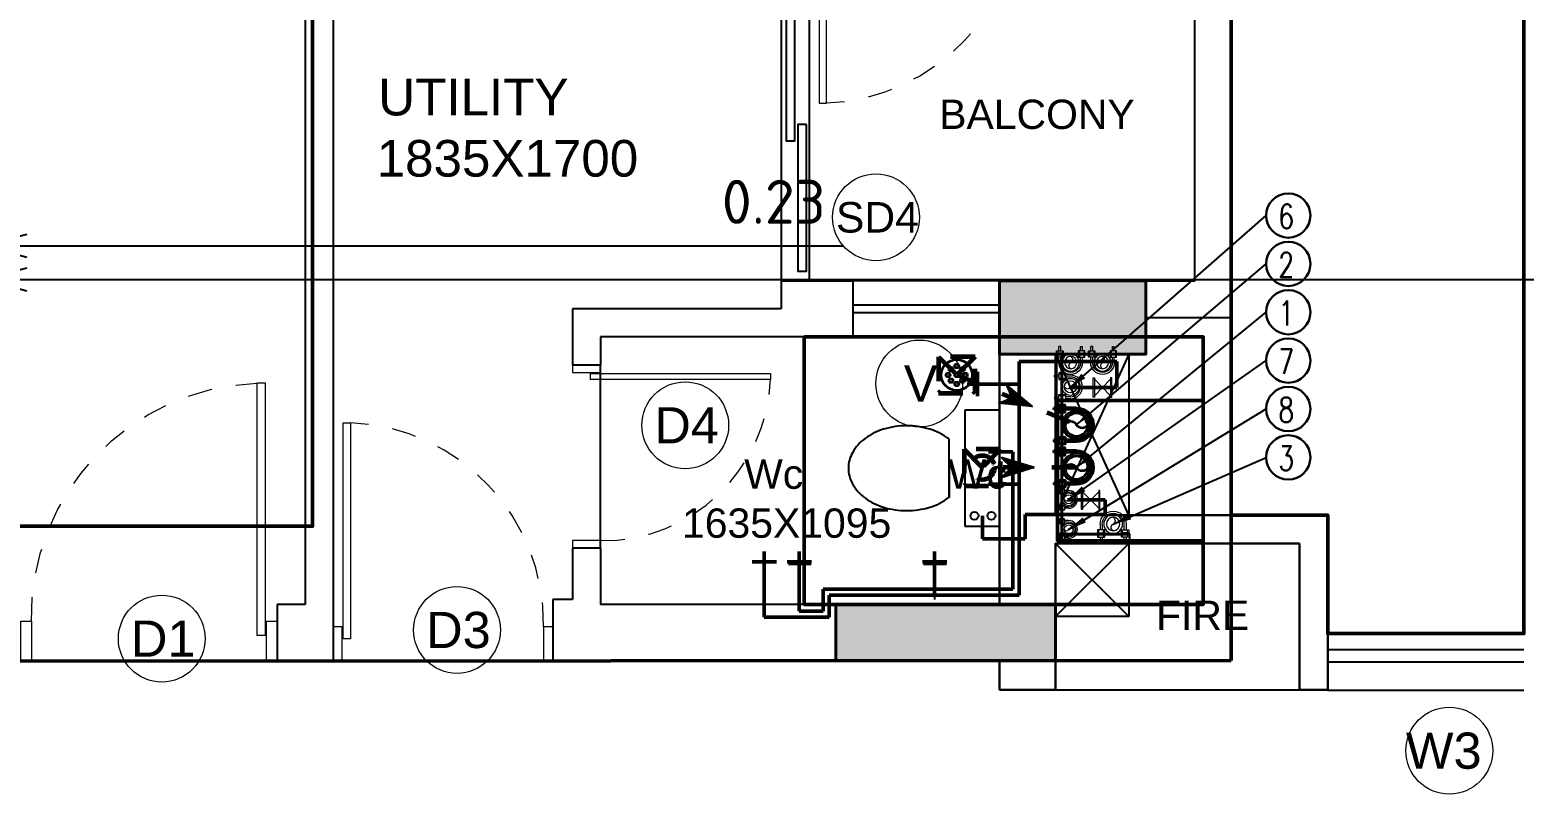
# Model space of a CAD drawing. Header units: inches. Extents: x 0 to 429, y 0 to 146.
# Drawn here: x 239.52 to 245.64, y 115.26 to 118.39 of the extents above; entities that cross this region are included whole.
import ezdxf
from ezdxf.enums import TextEntityAlignment as Align

# ---------------------------------------------------------------- set-up
doc = ezdxf.new("R2010")
doc.units = ezdxf.units.IN
doc.header["$MEASUREMENT"] = 0
doc.linetypes.add('Xr-4BHK-A-B-Typical-Sub$0$HIDDEN', pattern=[0.375, 0.25, -0.125])
doc.layers.get('DEFPOINTS').update_dxf_attribs({"lineweight": 18})
for name, color, linetype, lineweight in [('FLOOR01', 7, 'Continuous', 50), ('XR-4BHK-A-B-TYPICAL-SUB$0$1PL-SHAFT-PIPE-TEXT-50', 213, 'Continuous', 30), ('XR-4BHK-A-B-TYPICAL-SUB$0$DOOR', 34, 'Continuous', 20), ('XR-4BHK-A-B-TYPICAL-SUB$0$TOWER-COL', 1, 'Continuous', 40), ('XR-4BHK-A-B-TYPICAL-SUB$0$TOWER-COL-HATCH', 9, 'Continuous', 5), ('XR-4BHK-A-B-TYPICAL-SUB$0$WALL', 7, 'Continuous', 30)]:
    doc.layers.add(name, color=color, linetype=linetype, lineweight=lineweight)
doc.layers.add('XR-4BHK-A-B-TYPICAL-SUB$0$1PL-SHAFT-PIPE', color=7, linetype='Continuous')
doc.layers.add('XR-4BHK-A-B-TYPICAL-SUB$0$ELE', color=4, linetype='Continuous')
doc.layers.add('XR-4BHK-A-B-TYPICAL-SUB$0$SEWERARE LINE', color=7, linetype='Continuous', lineweight=35, true_color=0xca2d12)
doc.layers.add('XR-4BHK-A-B-TYPICAL-SUB$0$WATER SUPPLAY', color=7, linetype='Continuous', lineweight=0, true_color=0x00f000)
doc.styles.add('Sanvi Common', font='isocpeur.ttf')
doc.styles.add('Xr-4BHK-A-B-Typical-Sub$0$$0$DIM', font='arial.ttf', dxfattribs={"height": 4})
doc.styles.add('Xr-4BHK-A-B-Typical-Sub$0$$1$Standard', font='arial.ttf')
doc.styles.add('Xr-4BHK-A-B-Typical-Sub$0$AUDIT_D_080506184754-0', font='romans.shx')
doc.styles.add('Xr-4BHK-A-B-Typical-Sub$0$DIM', font='arial.ttf')
doc.styles.add('Xr-4BHK-A-B-Typical-Sub$0$Standard', font='ARIALN.TTF')
doc.dimstyles.new('Sanvi Common', dxfattribs={"dimtxt": 0.18, "dimasz": 0.18, "dimexe": 0.18, "dimexo": 0.0625, "dimgap": 0.09, "dimtad": 1, "dimzin": 0, "dimdsep": 46, "dimtxsty": 'Sanvi Common', "dimblk": 'OPEN30', "dimcen": 0.09, "dimclrd": 68, "dimclre": 68, "dimclrt": 40, "dimadec": 0, "dimazin": 0, "dimtfac": 1, "dimtofl": 0, "dimtmove": 0, "dimatfit": 3, "dimldrblk": 'OPEN30', "dimfxl": 1, "dimtolj": 1, "dimtzin": 0, "dimarcsym": 0})
doc.dimstyles.new('Xr-4BHK-A-B-Typical-Sub$0$DIM 75', dxfattribs={"dimtxt": 75, "dimasz": 75, "dimexe": 0.18, "dimexo": 0.0625, "dimgap": 0.09, "dimtad": 0, "dimtih": 1, "dimtoh": 1, "dimdec": 0, "dimzin": 0, "dimdsep": 46, "dimtxsty": 'Xr-4BHK-A-B-Typical-Sub$0$Standard', "dimcen": 0.09, "dimclrd": 256, "dimclre": 256, "dimclrt": 256, "dimadec": 0, "dimazin": 0, "dimtfac": 1, "dimtdec": 0, "dimtofl": 0, "dimtmove": 0, "dimatfit": 3, "dimfxl": 1, "dimtolj": 1, "dimtzin": 0, "dimarcsym": 0})

# ---------------------------------------------------------------- blocks, each defined once
blk = doc.blocks.new('Xr-4BHK-A-B-Typical-Sub$0$core typ')
at = {"layer": 'XR-4BHK-A-B-TYPICAL-SUB$0$ELE'}
for p, q in [((-5324.6, 9885.4), (-5324.6, 9075.5)), ((-5744.6, 9735), (-6044.6, 9075.5)), ((-5744.6, 9075.5), (-6044.6, 9735)), ((-5744.6, 9735), (-5744.6, 9075.5)), ((-5745, 8960.5), (-6045, 8660.5)), ((-6045, 8960.5), (-5745, 8660.5)), ((-4929.6, 8590.5), (-4125.4, 8590.5)), ((-4929.6, 8525.5), (-4125.4, 8525.5)), ((-4929.6, 8475.5), (-4125.4, 8475.5)), ((-6045, 8360.5), (-5044.6, 8360.5)), ((-4929.6, 8360), (-4125.4, 8360))]:
    blk.add_line(p, q, dxfattribs=at)
blk.add_lwpolyline([(-5745, 8660.5), (-6045, 8660.5), (-6045, 8960.5), (-5745, 8960.5)], close=True, dxfattribs=at)
at = {"layer": 'XR-4BHK-A-B-TYPICAL-SUB$0$WALL'}
for p, q in [((-4124.6, 10990.5), (-4125, 9260.9)), ((-6274.6, 9735.2), (-6274.6, 8710.4)), ((-6044.6, 9735.2), (-6044.6, 9075.5)), ((-6044.6, 9075.5), (-4929.5, 9075.5)), ((-4929.5, 9075.5), (-4929.6, 8360.5)), ((-6045, 8960.5), (-6045, 8360.5)), ((-6045, 8960.5), (-5044.6, 8960.5)), ((-5044.6, 8960.5), (-5044.6, 8360.5)), ((-6275, 8480), (-6275, 8360.5)), ((-6275, 8360.5), (-6045, 8360.5)), ((-5044.6, 8360.5), (-4929.6, 8360.5))]:
    blk.add_line(p, q, dxfattribs=at)
blk = doc.blocks.new('Xr-4BHK-A-B-Typical-Sub$0$1111')
for p, q in [((-6719.3, 24832.2), (-6719.3, 24832.2)), ((-6770.3, 24610.7), (-7008.8, 24610.7)), ((-6918.9, 24610.7), (-6770.3, 24610.7)), ((-7128.5, 24545.5), (-7128.5, 24404.3)), ((-6650.6, 24545.5), (-7128.5, 24545.5)), ((-6650.6, 24404.3), (-6650.6, 24545.5)), ((-7128.5, 24404.3), (-6650.6, 24404.3)), ((-6849.6, 24404.3), (-6849.6, 24404.3)), ((-6703, 24404.3), (-6703, 24404.3))]:
    blk.add_line(p, q)
at = {"extrusion": (0, 0, -1)}
for centre, major_axis, ratio, start_param, end_param in [((-6859.2, 24842), (-134, 134), 1, 6.126583, 6.550859), ((-6889.6, 24895.3), (90.6, 90.6), 1, -1.303122, -0.785398), ((-6889.6, 24895.3), (-90.6, 90.6), 1, 0.785398, 1.303122), ((-6919.9, 24842), (134, 134), 1, -0.267674, 0.156602), ((-6811.4, 24807.2), (175.8, 175.8), 1, 4.219591, 4.555787), ((-6967.7, 24807.2), (-175.8, 175.8), 1, 1.727398, 2.063595), ((-6735.9, 24784.5), (231.5, 231.5), 1, 3.926991, 4.219591), ((-7043.2, 24784.5), (231.5, 231.5), 1, 0.492798, 0.785398), ((-6735.9, 24784.5), (-231.5, 231.5), 1, 5.205187, 5.497787), ((-7043.2, 24784.5), (231.5, 231.5), 1, 0.785398, 1.077998), ((-6811.4, 24761.7), (-175.8, 175.8), 1, 4.868991, 5.205187), ((-6967.7, 24761.7), (-231.2, 91.4), 0.988951, 3.056609, 3.421062), ((-6859.2, 24726.9), (-134, 134), 1, 4.837165, 4.868991), ((-6694.7, 24507), (-11.5, 11.5), 1, 3.141593, 9.424778), ((-6694.7, 24437.2), (11.5, 11.5), 1, 1.570796326805002, 7.853981633984588)]:
    blk.add_ellipse(centre, major_axis=major_axis, ratio=ratio, start_param=start_param, end_param=end_param, dxfattribs=at)
blk = doc.blocks.new('Xr-4BHK-A-B-Typical-Sub$0$d-750')
at = {"layer": 'XR-4BHK-A-B-TYPICAL-SUB$0$DOOR'}
for p, q in [((0, 718.7), (0, 750)), ((0, 750), (115, 750)), ((115, 750), (115, 718.7)), ((115, 718.7), (0, 718.7)), ((0, 0), (0, 31.2)), ((0, 31.2), (115, 31.2)), ((115, 31.2), (115, 0)), ((115, 0), (0, 0))]:
    blk.add_line(p, q, dxfattribs=at)
blk.add_lwpolyline([(73.9, 34.2), (811.3, 34.2), (811.3, 59.2), (73.9, 59.2)], close=True, dxfattribs=at)
at = {"layer": 'XR-4BHK-A-B-TYPICAL-SUB$0$DOOR', "color": 8, "linetype": 'Xr-4BHK-A-B-Typical-Sub$0$HIDDEN', "extrusion": (0, 0, -1)}
blk.add_ellipse((125, 31.2), major_axis=(218.4, 652.1), ratio=0.99874, start_param=-0.33813, end_param=1.207251, dxfattribs=at)
blk = doc.blocks.new('Xr-4BHK-A-B-Typical-Sub$0$REV.CO.')
at = {"layer": 'XR-4BHK-A-B-TYPICAL-SUB$0$TOWER-COL-HATCH'}
blk.add_hatch(color=256, dxfattribs=at).paths.add_polyline_path([(459246.1, 7219.8), (459246.1, 6920), (458646.1, 6920), (458646.1, 7219.8)])
h = blk.add_hatch(color=256, dxfattribs=at)
h.dxf.hatch_style = 1
h.paths.add_polyline_path([(458876.1, 5665), (458876.1, 5895), (457975.6, 5895), (457975.6, 5665)])
at = {"layer": 'XR-4BHK-A-B-TYPICAL-SUB$0$TOWER-COL'}
for points in [[(459246.1, 7219.8), (459246.1, 6920), (458646.1, 6920), (458646.1, 7219.8)], [(458876.1, 5895), (458876.1, 5665), (457975.6, 5665), (457975.6, 5895)]]:
    blk.add_lwpolyline(points, close=True, dxfattribs=at)
blk = doc.blocks.new('Xr-4BHK-A-B-Typical-Sub$0$$0$DOOR NO')
at = {"lineweight": 0}
blk.add_circle((0, 0), 10, dxfattribs=at)
at = {"style": 'Xr-4BHK-A-B-Typical-Sub$0$$0$DIM'}
blk.add_attdef('X1', text='', height=9, dxfattribs=at).set_placement((0, 0), align=Align.MIDDLE_CENTER)
blk = doc.blocks.new('_Open30')
at = {"color": 0, "linetype": 'ByBlock', "lineweight": -2}
for p, q in [((-1, 0.268), (0, 0)), ((0, 0), (-1, -0.268)), ((0, 0), (-1, 0))]:
    blk.add_line(p, q, dxfattribs=at)
blk = doc.blocks.new('*D240')
at = {"color": 68, "lineweight": -2, "transparency": 16777216}
for p, q in [((239.0942, 117.3204), (239.0942, 117.6834)), ((239.3242, 117.3204), (239.3242, 117.6834)), ((238.9142, 117.5034), (238.7342, 117.5034)), ((239.5042, 117.5034), (242.8522, 117.5034))]:
    blk.add_line(p, q, dxfattribs=at)
at = {"layer": 'DEFPOINTS', "color": 0, "transparency": 16777216}
for p in [(239.3242, 117.5034), (239.0942, 117.2579), (239.3242, 117.2579)]:
    blk.add_point(p, dxfattribs=at)
at = {"color": 68, "lineweight": -2, "transparency": 16777216, "xscale": 0.18, "yscale": 0.18, "zscale": 0.18}
blk.add_blockref('_Open30', (239.0942, 117.5034), dxfattribs=at)
at = {"color": 68, "lineweight": -2, "transparency": 16777216, "xscale": 0.18, "yscale": 0.18, "zscale": 0.18, "rotation": 180}
blk.add_blockref('_Open30', (239.3242, 117.5034), dxfattribs=at)
at = {"color": 40, "transparency": 16777216, "insert": (242.5642, 117.6834), "char_height": 0.18, "attachment_point": 5, "style": 'Sanvi Common'}
blk.add_mtext('\\A1;0.23', dxfattribs=at)
blk = doc.blocks.new('*D241')
at = {"color": 68, "lineweight": -2, "transparency": 16777216}
for p, q in [((239.3242, 117.3204), (239.3242, 117.5456)), ((256.5442, 117.2963), (256.5442, 117.5456)), ((239.5042, 117.3656), (256.3642, 117.3656))]:
    blk.add_line(p, q, dxfattribs=at)
at = {"layer": 'DEFPOINTS', "color": 0, "transparency": 16777216}
for p in [(256.5442, 117.3656), (239.3242, 117.2579), (256.5442, 117.2338)]:
    blk.add_point(p, dxfattribs=at)
at = {"color": 68, "lineweight": -2, "transparency": 16777216, "xscale": 0.18, "yscale": 0.18, "zscale": 0.18, "rotation": 180}
blk.add_blockref('_Open30', (239.3242, 117.3656), dxfattribs=at)
at = {"color": 68, "lineweight": -2, "transparency": 16777216, "xscale": 0.18, "yscale": 0.18, "zscale": 0.18}
blk.add_blockref('_Open30', (256.5442, 117.3656), dxfattribs=at)
at = {"color": 40, "transparency": 16777216, "insert": (247.9342, 117.5456), "char_height": 0.18, "attachment_point": 5, "style": 'Sanvi Common'}
blk.add_mtext('\\A1;17.22', dxfattribs=at)
blk = doc.blocks.new('Xr-4BHK-A-B-Typical-Sub$0$CI100')
at = {"layer": 'XR-4BHK-A-B-TYPICAL-SUB$0$SEWERARE LINE', "ltscale": 100}
for p, q in [((-78.9, 0), (-78.9, 11.5)), ((-74, 60.7), (-74, 11.5)), ((-66, 60.7), (-66, 11.5)), ((-61.1, 0), (-61.1, 11.5)), ((61.1, 0), (61.1, 11.5)), ((66, 60.7), (66, 11.5)), ((74, 60.7), (74, 11.5)), ((78.9, 0), (78.9, 11.5)), ((-78.9, -15.5), (-78.9, -4)), ((-74, 0), (-74, -4)), ((-74, -15.5), (-74, -37.3)), ((-74, -16.8), (-74, -37.3)), ((-66, -37.3), (-74, -37.3)), ((-66, 0), (-66, -4)), ((-66, -15.5), (-66, -37.3)), ((-66, -16.8), (-66, -37.3)), ((-61.1, -15.5), (-61.1, -4)), ((61.1, -15.5), (61.1, -4)), ((66, 0), (66, -4)), ((66, -15.5), (66, -37.3)), ((66, -16.8), (66, -37.3)), ((66, -37.3), (74, -37.3)), ((74, 0), (74, -4)), ((74, -15.5), (74, -37.3)), ((74, -16.8), (74, -37.3)), ((78.9, -15.5), (78.9, -4))]:
    blk.add_line(p, q, dxfattribs=at)
for points in [[(-85.4, 0), (-54.6, 0), (-54.6, 11.5), (-85.4, 11.5)], [(85.4, 0), (54.6, 0), (54.6, 11.5), (85.4, 11.5)], [(-85.4, -15.5), (-54.6, -15.5), (-54.6, -4), (-85.4, -4)], [(85.4, -15.5), (54.6, -15.5), (54.6, -4), (85.4, -4)]]:
    blk.add_lwpolyline(points, close=True, dxfattribs=at)
for radius in [60.7, 50]:
    blk.add_circle((0, 60.7), radius, dxfattribs=at)
for centre, radius, start, end in [((0, 60.7), 74, 0, 180), ((0, 60.7), 66, 0, 180), ((13.9, 85.7), 28.6, 119.0199, 240.9801), ((-13.9, 35.7), 28.6, 299.0199, 60.9801)]:
    blk.add_arc(centre, radius, start, end, dxfattribs=at)
blk = doc.blocks.new('Xr-4BHK-A-B-Typical-Sub$0$A6')
at = {"linetype": 'Continuous', "lineweight": -3}
h = blk.add_hatch(dxfattribs=at)
h.set_pattern_fill('ANSI31', color=8, scale=51.850019, angle=269.98621, style=0)
h.set_pattern_definition([(314.9862146, (-3558.9815, 121585.5365), (4.58404006, 4.58183475), [])])
h.paths.add_polyline_path([(-42.5, 41.5), (0, 0), (-42.5, -41.5), (91.7, 0)])
for p, q in [((-42.5, 41.5), (0, 0)), ((91.7, 0), (-42.5, 41.5)), ((-42.5, -41.5), (0, 0)), ((0, 0), (91.7, 0)), ((91.7, 0), (-42.5, -41.5))]:
    blk.add_line(p, q, dxfattribs=at)
blk = doc.blocks.new('Xr-4BHK-A-B-Typical-Sub$0$CI50')
at = {"layer": 'XR-4BHK-A-B-TYPICAL-SUB$0$WATER SUPPLAY', "ltscale": 100}
for p, q in [((-53.2, 2), (-53.2, 13.5)), ((-48.3, 35), (-48.3, 13.5)), ((-48.3, 2), (-48.3, -2)), ((-40.3, 35), (-40.3, 13.5)), ((-40.3, 2), (-40.3, -2)), ((-35.4, 2), (-35.4, 13.5)), ((35.4, 2), (35.4, 13.5)), ((40.3, 35), (40.3, 13.5)), ((40.3, 2), (40.3, -2)), ((48.3, 35), (48.3, 13.5)), ((48.3, 2), (48.3, -2)), ((53.2, 2), (53.2, 13.5)), ((-53.2, -13.5), (-53.2, -2)), ((-48.3, -13.5), (-48.3, -30.6)), ((-48.3, -14.8), (-48.3, -30.6)), ((-40.3, -30.6), (-48.3, -30.6)), ((-40.3, -13.5), (-40.3, -30.6)), ((-40.3, -14.8), (-40.3, -30.6)), ((-35.4, -13.5), (-35.4, -2)), ((35.4, -13.5), (35.4, -2)), ((40.3, -13.5), (40.3, -30.6)), ((40.3, -14.8), (40.3, -30.6)), ((40.3, -30.6), (48.3, -30.6)), ((48.3, -13.5), (48.3, -30.6)), ((48.3, -14.8), (48.3, -30.6)), ((53.2, -13.5), (53.2, -2))]:
    blk.add_line(p, q, dxfattribs=at)
at = {"layer": 'XR-4BHK-A-B-TYPICAL-SUB$0$WATER SUPPLAY', "ltscale": 100, "elevation": 0}
for points in [[(-57.9, 2), (-30.9, 2), (-30.9, 13.5), (-57.9, 13.5)], [(57.9, 2), (30.9, 2), (30.9, 13.5), (57.9, 13.5)], [(-57.9, -13.5), (-30.9, -13.5), (-30.9, -2), (-57.9, -2)], [(57.9, -13.5), (30.9, -13.5), (30.9, -2), (57.9, -2)]]:
    blk.add_lwpolyline(points, close=True, dxfattribs=at)
at = {"layer": 'XR-4BHK-A-B-TYPICAL-SUB$0$WATER SUPPLAY', "ltscale": 100}
for radius in [35, 25]:
    blk.add_circle((0, 35), radius, dxfattribs=at)
for centre, radius, start, end in [((0, 35), 48.3, 0, 180), ((0, 35), 40.3, 360, 180), ((6.9, 47.5), 14.3, 119.0199, 240.9801), ((-6.9, 22.5), 14.3, 299.0199, 60.9801)]:
    blk.add_arc(centre, radius, start, end, dxfattribs=at)
blk = doc.blocks.new('Xr-4BHK-A-B-Typical-Sub$0$FT 100')
at = {"linetype": 'Continuous'}
blk.add_ellipse((0, 0), major_axis=(63.4, -2.9), ratio=1, start_param=0.046079, end_param=6.329264, dxfattribs=at)
for centre in [(-36.7, 0), (-23.3, 23.3), (0, 35.4), (0, 0), (23.3, 23.3), (36.7, 0), (-23.3, -23.3), (0, -35.4), (23.3, -23.3)]:
    blk.add_ellipse(centre, major_axis=(7.97, 0), ratio=1)
blk = doc.blocks.new('Xr-4BHK-A-B-Typical-Sub$0$P-VALVE')
at = {"linetype": 'Continuous'}
for p, q in [((-19.7, 19), (19.7, 19)), ((-19.7, 16.4), (-19.7, 19)), ((19.7, 16.4), (-19.7, 16.4)), ((-17, -16.4), (17, 16.4)), ((-17, 16.4), (17, -16.4)), ((19.7, 19), (19.7, 16.4)), ((19.7, -16.4), (-19.7, -16.4)), ((-19.7, -16.4), (-19.7, -19)), ((-19.7, -19), (19.7, -19)), ((19.7, -19), (19.7, -16.4))]:
    blk.add_line(p, q, dxfattribs=at)
blk = doc.blocks.new('Xr-4BHK-A-B-Typical-Sub$0$A$C14D55273')
at = {"layer": 'XR-4BHK-A-B-TYPICAL-SUB$0$WATER SUPPLAY', "lineweight": 50}
for p, q in [((11886.6, -13810.6), (11485.1, -13810.6)), ((11485.1, -13810.6), (11485.1, -14767.6)), ((11886.6, -13916.8), (11886.6, -13810.6)), ((11315.4, -13852.7), (11315.4, -13952.7)), ((11272.9, -13902.7), (11485.1, -13902.7)), ((11691.7, -13916.8), (11886.6, -13916.8)), ((11360.5, -14180.9), (11460.1, -14180.9)), ((11460.1, -14180.9), (11460.1, -14742.6)), ((11360.5, -14313.1), (11485.1, -14313.1)), ((11683.5, -14377.4), (11838.5, -14377.4)), ((11838.5, -14377.4), (11838.5, -14436.9)), ((11335.1, -14442.9), (11335.1, -14535.9)), ((11510.1, -14436.9), (11510.1, -14535.9)), ((11838.5, -14436.9), (11510.1, -14436.9)), ((11335.1, -14535.9), (11510.1, -14535.9)), ((10491.1, -14631.2), (10391.1, -14631.2)), ((10441.1, -14588.7), (10441.1, -14856.9)), ((10634.7, -14631.2), (10534.7, -14631.2)), ((10584.7, -14588.7), (10584.7, -14831.9)), ((11189.1, -14631.2), (11089.1, -14631.2)), ((11139.1, -14588.7), (11139.1, -14767.6)), ((11460.1, -14742.6), (10682.8, -14742.6)), ((10682.8, -14831.9), (10682.8, -14742.6)), ((11485.1, -14767.6), (10707.8, -14767.6)), ((10707.8, -14856.9), (10707.8, -14767.6)), ((10707.8, -14856.9), (10441.1, -14856.9)), ((10682.8, -14831.9), (10584.7, -14831.9))]:
    blk.add_line(p, q, dxfattribs=at)
at = {"layer": 'XR-4BHK-A-B-TYPICAL-SUB$0$WATER SUPPLAY', "lineweight": 50, "xscale": 2.000000000000041, "yscale": 2.000000000000041, "zscale": 2.000000000000041, "rotation": 90.00001157763748}
for p in [(11827.4, -13916.8), (11778.7, -14377.4)]:
    blk.add_blockref('Xr-4BHK-A-B-Typical-Sub$0$P-VALVE', p, dxfattribs=at)
blk = doc.blocks.new('Xr-4BHK-A-B-Typical-Sub$0$A$C2521575D')
at = {"layer": 'XR-4BHK-A-B-TYPICAL-SUB$0$1PL-SHAFT-PIPE'}
for p, q in [((12443.4, 18008), (12443.4, 18771.8)), ((12722.5, 18029), (12422.4, 18029))]:
    blk.add_line(p, q, dxfattribs=at)
for points in [[(12447.4, 18008), (12447.4, 18771.8), (12422.4, 18771.8), (12422.4, 18008)], [(12722.5, 18033), (12422.4, 18033), (12422.4, 18008), (12722.5, 18008)]]:
    blk.add_lwpolyline(points, close=True, dxfattribs=at)
at = {"layer": 'XR-4BHK-A-B-TYPICAL-SUB$0$1PL-SHAFT-PIPE-TEXT-50'}
for centre in [(13372.5, 19336.7), (13372.5, 19138.7), (13372.5, 18940.7), (13372.5, 18742.7), (13372.5, 18544.7), (13372.5, 18346.7)]:
    blk.add_circle(centre, 90.6, dxfattribs=at)
at = {"layer": 'XR-4BHK-A-B-TYPICAL-SUB$0$SEWERARE LINE', "linetype": 'Xr-4BHK-A-B-Typical-Sub$0$HIDDEN', "lineweight": 60, "ltscale": 200}
for p, q in [((11938.8, 18758.9), (12088.8, 18608.9)), ((12088.8, 18758.9), (11938.8, 18608.9)), ((12013.8, 18683.9), (12504.1, 18480.6, 0)), ((12043.7, 18380), (12193.7, 18230)), ((12193.7, 18380), (12043.7, 18230)), ((12504.1, 18305, 0), (12118.4, 18305))]:
    blk.add_line(p, q, dxfattribs=at)
for points in [[(11938.8, 18608.9), (12088.8, 18608.9), (12088.8, 18758.9), (11938.8, 18758.9)], [(12043.7, 18230), (12193.7, 18230), (12193.7, 18380), (12043.7, 18380)]]:
    blk.add_lwpolyline(points, close=True, dxfattribs=at)
blk.add_circle((12118.7, 18305), 50, dxfattribs=at)
at = {"layer": 'XR-4BHK-A-B-TYPICAL-SUB$0$1PL-SHAFT-PIPE', "xscale": -1, "rotation": 180}
for p in [(12480.8, 18769.8), (12611.2, 18769.8)]:
    blk.add_blockref('Xr-4BHK-A-B-Typical-Sub$0$CI50', p, dxfattribs=at)
at = {"layer": 'XR-4BHK-A-B-TYPICAL-SUB$0$1PL-SHAFT-PIPE', "rotation": 270}
blk.add_blockref('Xr-4BHK-A-B-Typical-Sub$0$CI50', (12445.4, 18635.2), dxfattribs=at)
for name, p, xscale, yscale, zscale in [('Xr-4BHK-A-B-Typical-Sub$0$CI100', (12447.4, 18480.4, 0), -0.9405000000042492, 0.9404999999969732, 0.9405), ('Xr-4BHK-A-B-Typical-Sub$0$CI100', (12447.4, 18304.8, 0), -0.9405000000042492, 0.9404999999969732, 0.9405), ('Xr-4BHK-A-B-Typical-Sub$0$CI50', (12445.9, 18174.6), 0.75, 0.75, 0.75), ('Xr-4BHK-A-B-Typical-Sub$0$CI50', (12445.9, 18051.5), 0.75, 0.75, 0.75)]:
    blk.add_blockref(name, p, dxfattribs=dict(at, xscale=xscale, yscale=yscale, zscale=zscale))
at = {"layer": 'XR-4BHK-A-B-TYPICAL-SUB$0$1PL-SHAFT-PIPE', "xscale": -1.099999999976717, "yscale": 1.099999999998545, "zscale": 1.1}
blk.add_blockref('Xr-4BHK-A-B-Typical-Sub$0$CI50', (12654.7, 18035.2), dxfattribs=at)
at = {"layer": 'XR-4BHK-A-B-TYPICAL-SUB$0$SEWERARE LINE', "linetype": 'Xr-4BHK-A-B-Typical-Sub$0$HIDDEN', "lineweight": 60, "ltscale": 200, "rotation": 270}
blk.add_blockref('Xr-4BHK-A-B-Typical-Sub$0$FT 100', (12013.8, 18683.9), dxfattribs=at)
at = {"layer": 'XR-4BHK-A-B-TYPICAL-SUB$0$SEWERARE LINE', "linetype": 'Xr-4BHK-A-B-Typical-Sub$0$HIDDEN', "lineweight": 60, "ltscale": 200, "extrusion": (6.29674e-09, 1.52358e-08, 1), "rotation": 337.4930083504263}
blk.add_blockref('Xr-4BHK-A-B-Typical-Sub$0$A6', (12240, 18590.1, 0), dxfattribs=at)
at = {"layer": 'XR-4BHK-A-B-TYPICAL-SUB$0$SEWERARE LINE', "linetype": 'Xr-4BHK-A-B-Typical-Sub$0$HIDDEN', "lineweight": 60, "ltscale": 200, "extrusion": (-7.24768e-22, 1.64894e-08, 1), "rotation": 0.01378537960617173}
for p in [(12238.4, 18305, 0), (12238.8, 18304.8, 0)]:
    blk.add_blockref('Xr-4BHK-A-B-Typical-Sub$0$A6', p, dxfattribs=at)
at = {"layer": 'XR-4BHK-A-B-TYPICAL-SUB$0$WATER SUPPLAY'}
blk.add_blockref('Xr-4BHK-A-B-Typical-Sub$0$A$C14D55273', (783.9, 32549.6), dxfattribs=at)
at = {"layer": 'XR-4BHK-A-B-TYPICAL-SUB$0$1PL-SHAFT-PIPE-TEXT-50', "style": 'Xr-4BHK-A-B-Typical-Sub$0$AUDIT_D_080506184754-0', "width": 0.75}
for s, p in [('6', (13363.9, 19283)), ('2', (13363.9, 19085)), ('1', (13363.9, 18887.1)), ('7', (13363.9, 18689.1)), ('8', (13363.9, 18491.1)), ('3', (13363.9, 18293.1))]:
    blk.add_text(s, height=100, dxfattribs=at).set_placement(p, align=Align.CENTER)
at = {"layer": 'XR-4BHK-A-B-TYPICAL-SUB$0$1PL-SHAFT-PIPE-TEXT-50'}
for points in [[(12476.1, 18630.4), (13281.8, 19336.7)], [(12504.5, 18480.4, 0), (13281.8, 19138.7, 0)], [(12504.5, 18304.8, 0), (13281.8, 18940.7, 0)], [(12472.2, 18174.6), (13281.8, 18742.7)], [(12472.2, 18051.5), (13281.8, 18544.7)], [(12654.7, 18073.7), (13281.8, 18346.7)]]:
    blk.add_leader(points, dimstyle='Xr-4BHK-A-B-Typical-Sub$0$DIM 75', dxfattribs=at)

msp = doc.modelspace()

# ---------------------------------------------------------------- linework, layer by layer
for p, q in [((240.6442, 119.9628), (240.6442, 116.0353)), ((240.7592, 118.9453), (240.7592, 115.8053)), ((242.5942, 118.5603), (242.5942, 117.3603)), ((242.7092, 118.5603), (242.7092, 117.3603)), ((242.5942, 117.3603), (242.5942, 117.2453)), ((242.5942, 117.3603), (242.8893, 117.3603)), ((242.8893, 117.1303), (242.8893, 117.3603)), ((243.4893, 117.3603), (242.8893, 117.3603)), ((243.4893, 117.2603), (242.8893, 117.2603)), ((241.7392, 117.2453), (241.7392, 117.0153)), ((242.5942, 117.2453), (241.7392, 117.2453)), ((242.8893, 117.2303), (243.4893, 117.2303)), ((242.8893, 117.1303), (241.8542, 117.1303)), ((241.8542, 117.1303), (241.8542, 117.0153)), ((242.8893, 117.1303), (243.4893, 117.1303)), ((241.8542, 117.0153), (241.7392, 117.0153)), ((241.8542, 116.2653), (241.8542, 117.0153)), ((241.7392, 116.2653), (241.7392, 116.0553)), ((241.8542, 116.2653), (241.7392, 116.2653)), ((241.8542, 116.2653), (241.8542, 116.0353)), ((242.6713, 116.0553), (242.6713, 116.2246)), ((243.225, 116.0553), (243.225, 116.2246)), ((242.6244, 116.2001), (242.7183, 116.2001)), ((243.1781, 116.2001), (243.272, 116.2001)), ((243.7193, 116.181), (243.7193, 115.8053)), ((240.5292, 116.0353), (240.5292, 115.8053)), ((240.6442, 116.0353), (240.5292, 116.0353)), ((241.7392, 116.0553), (241.6592, 116.0553)), ((241.6592, 116.0553), (241.6592, 115.8053)), ((243.4893, 116.0353), (241.8542, 116.0353)), ((240.7592, 115.8053), (240.5292, 115.8053)), ((243.7193, 115.8053), (241.6592, 115.8053))]:
    msp.add_line(p, q)
for points in [[(242.6503, 118.5333), (242.6153, 118.5333), (242.6153, 117.9333), (242.6503, 117.9333)], [(242.6982, 118.0002), (242.6632, 118.0002), (242.6632, 117.4002), (242.6982, 117.4002)]]:
    msp.add_lwpolyline(points, close=True)
for points in [[(244.0813, 117.3603), (244.2893, 117.3603), (244.2897, 118.4553)], [(244.0893, 117.2103), (244.4392, 117.2103), (244.4397, 118.4553)]]:
    msp.add_lwpolyline(points)
at = {"layer": 'FLOOR01', "color": 246}
msp.add_line((242.6892, 116.2969), (242.6892, 117.0469), dxfattribs=at)
at = {"layer": 'FLOOR01', "color": 26}
msp.add_line((239.5538, 116.3555), (240.5163, 116.3555), dxfattribs=at)
at = {"layer": 'FLOOR01', "color": 230}
msp.add_lwpolyline([(244.4392, 115.8054), (239.3537, 115.8027), (239.3546, 116.3554), (234.4542, 116.3554), (234.4542, 119.8906), (232.4642, 119.8906), (232.4642, 124.9806), (232.0842, 124.9806), (232.0842, 130.8406), (236.4892, 130.8406), (236.4892, 129.4106), (237.6892, 129.4106), (237.6892, 128.8101), (239.6442, 128.81), (239.6442, 128.1207), (244.4392, 128.1206), (244.4392, 123.5606), (245.0392, 123.5606), (245.0392, 121.8656), (244.4392, 121.8656)], close=True, dxfattribs=at)
at = {"layer": 'FLOOR01', "color": 181}
msp.add_lwpolyline([(250.2297, 119.4459), (245.6384, 119.4454), (245.6384, 115.9157), (244.8342, 115.9157), (244.8342, 116.4007), (244.4392, 116.4007), (244.4392, 121.8656), (245.0392, 121.8656), (245.0392, 123.5606)], dxfattribs=at)
at = {"layer": 'FLOOR01', "color": 150}
msp.add_lwpolyline([(234.715, 120.0057), (240.675, 120.0057), (240.675, 116.3555), (234.715, 116.3555)], close=True, dxfattribs=at)
at = {"layer": 'FLOOR01', "color": 81}
msp.add_lwpolyline([(242.6892, 117.1306), (244.3242, 117.1306), (244.3242, 116.0354), (242.6892, 116.0354)], close=True, dxfattribs=at)
at = {"layer": 'FLOOR01', "color": 128}
msp.add_lwpolyline([(243.7277, 116.87), (244.3242, 116.87), (244.3242, 116.2961), (243.7277, 116.2961)], close=True, dxfattribs=at)

# ---------------------------------------------------------------- block references
at = {"xscale": 0.001, "yscale": 0.001, "zscale": 0.001}
for name, p in [('Xr-4BHK-A-B-Typical-Sub$0$A$C2521575D', (231.3004, 98.2906)), ('Xr-4BHK-A-B-Typical-Sub$0$REV.CO.', (-215.1569, 110.1401)), ('Xr-4BHK-A-B-Typical-Sub$0$core typ', (249.7638, 107.3248))]:
    msp.add_blockref(name, p, dxfattribs=at)
for p, xscale, yscale, zscale, rotation in [((242.7092, 119.0603), 0.001199999997392297, 0.001199999997392297, 0.001199999997392297, 269.999999947195), ((240.5292, 115.8053), 0.001400000000001457, 0.001400000000001457, 0.001400000000001457, 89.99999994729431)]:
    msp.add_blockref('Xr-4BHK-A-B-Typical-Sub$0$d-750', p, dxfattribs=dict(xscale=xscale, yscale=yscale, zscale=zscale, rotation=rotation))
ref = msp.add_blockref('Xr-4BHK-A-B-Typical-Sub$0$$0$DOOR NO', (242.9832, 117.6201), dxfattribs=dict(xscale=0.01778, yscale=0.01778, zscale=0.01778))
ref.add_attrib('X1', 'SD4', dxfattribs={"height": 0.125, "style": 'Xr-4BHK-A-B-Typical-Sub$0$$1$Standard'}).set_placement((242.9891, 117.6201), align=Align.MIDDLE_CENTER)
ref = msp.add_blockref('Xr-4BHK-A-B-Typical-Sub$0$$0$DOOR NO', (243.1607, 116.9396), dxfattribs=dict(xscale=0.01778, yscale=0.01778, zscale=0.01778))
ref.add_attrib('X1', 'V', dxfattribs={"height": 0.1482, "style": 'Xr-4BHK-A-B-Typical-Sub$0$$1$Standard'}).set_placement((243.1666, 116.9396), align=Align.MIDDLE_CENTER)
at = {"extrusion": (0, 0, -1)}
for name, p, xscale, yscale, zscale, rotation in [('Xr-4BHK-A-B-Typical-Sub$0$d-750', (-241.7392, 117.0153), 0.001000064621199272, 0.001000064621199272, -0.001000064621278096, 179.9999999470594), ('Xr-4BHK-A-B-Typical-Sub$0$1111', (-267.8936, 109.7033), 0.001000000000000001, 0.001000000000000001, -0.001, 269.9999998932783), ('Xr-4BHK-A-B-Typical-Sub$0$d-750', (-240.7592, 115.8053), 0.001200000000004366, 0.001200000000004366, -0.001200000000097463, 89.99999994719502)]:
    msp.add_blockref(name, p, dxfattribs=dict(at, xscale=xscale, yscale=yscale, zscale=zscale, rotation=rotation))
ref = msp.add_blockref('Xr-4BHK-A-B-Typical-Sub$0$$0$DOOR NO', (242.2016, 116.7687), dxfattribs=dict(xscale=0.01778, yscale=0.01778, zscale=0.01778))
ref.add_attrib('X1', 'D4', dxfattribs={"height": 0.14817, "style": 'Xr-4BHK-A-B-Typical-Sub$0$$1$Standard'}).set_placement((242.2076, 116.7687), align=Align.MIDDLE_CENTER)
ref = msp.add_blockref('Xr-4BHK-A-B-Typical-Sub$0$$0$DOOR NO', (241.2666, 115.9307), dxfattribs=dict(xscale=0.01778, yscale=0.01778, zscale=0.01778))
ref.add_attrib('X1', 'D3', dxfattribs={"height": 0.14817, "style": 'Xr-4BHK-A-B-Typical-Sub$0$$1$Standard'}).set_placement((241.2725, 115.9307), align=Align.MIDDLE_CENTER)
ref = msp.add_blockref('Xr-4BHK-A-B-Typical-Sub$0$$0$DOOR NO', (240.057, 115.8953), dxfattribs=dict(xscale=0.01778, yscale=0.01778, zscale=0.01778))
ref.add_attrib('X1', 'D1', dxfattribs={"height": 0.14817, "style": 'Xr-4BHK-A-B-Typical-Sub$0$$1$Standard'}).set_placement((240.063, 115.8953), align=Align.MIDDLE_CENTER)
ref = msp.add_blockref('Xr-4BHK-A-B-Typical-Sub$0$$0$DOOR NO', (245.3324, 115.4366), dxfattribs=dict(xscale=0.01778000000000066, yscale=0.01778000000000066, zscale=0.01778000000000066))
ref.add_attrib('X1', 'W3 ', dxfattribs={"height": 0.14817, "style": 'Xr-4BHK-A-B-Typical-Sub$0$$1$Standard'}).set_placement((245.3384, 115.4366), align=Align.MIDDLE_CENTER)

# ---------------------------------------------------------------- texts
at = {"style": 'Xr-4BHK-A-B-Typical-Sub$0$DIM'}
for s, height, p in [('UTILITY', 0.15, (240.9437, 118.0372)), ('BALCONY', 0.12, (243.2425, 117.9818)), ('1835X1700', 0.15, (240.9373, 117.7866)), ('Wc', 0.12, (242.4432, 116.5086)), ('Wc', 0.12, (242.4432, 116.5086)), ('1635X1095', 0.12, (242.1885, 116.3081)), ('FIRE', 0.12, (244.1309, 115.931))]:
    msp.add_text(s, height=height, dxfattribs=at).set_placement(p)
at = {"layer": 'FLOOR01', "color": 81, "style": 'Xr-4BHK-A-B-Typical-Sub$0$DIM'}
msp.add_text('Wc', height=0.12, dxfattribs=at).set_placement((243.2781, 116.509))

# ---------------------------------------------------------------- dimensions: what is measured, and where the dimension line sits
at = {"color": 2}
dim = msp.add_linear_dim(base=(239.3242, 117.5034), p1=(239.0942, 117.2579), p2=(239.3242, 117.2579), dimstyle='Sanvi Common', dxfattribs=at)
dim.commit()
dim.dimension.update_dxf_attribs({"geometry": '*D240', "text_midpoint": (242.5642, 117.5034), "dimtype": 160})
dim = msp.add_linear_dim(base=(256.5442, 117.3656), p1=(239.3242, 117.2579), p2=(256.5442, 117.2338), dimstyle='Sanvi Common', dxfattribs=at)
dim.commit()
dim.dimension.update_dxf_attribs({"geometry": '*D241', "text_midpoint": (247.9342, 117.5456)})

doc.saveas('drawing.dxf')
